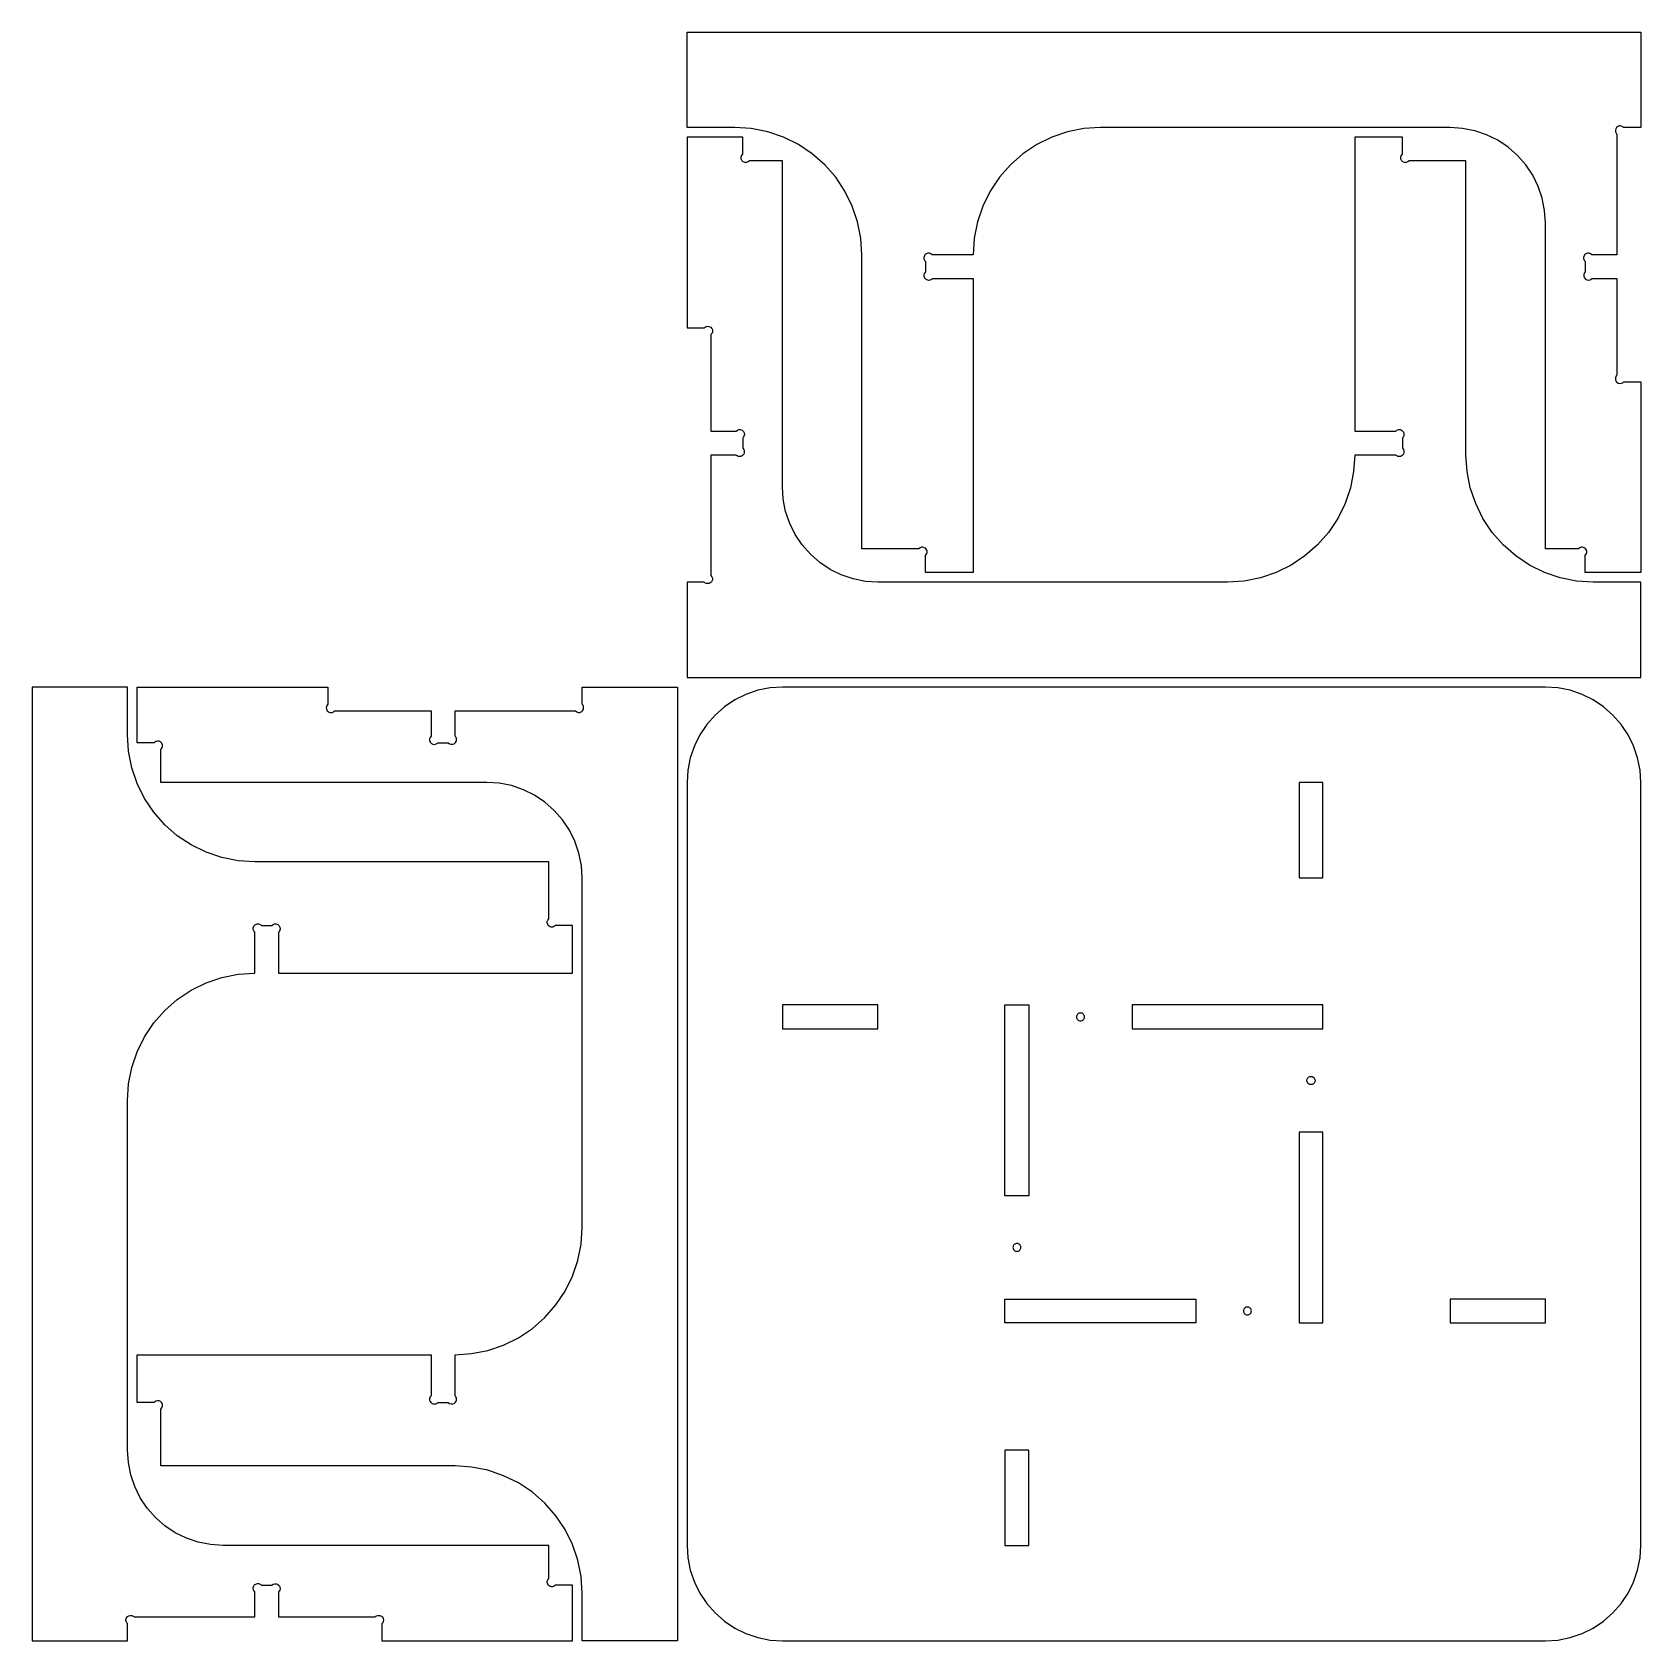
# Model space of a CAD drawing. Extents: x 0 to 1012, y 0 to 1012.
import ezdxf

# ---------------------------------------------------------------- set-up
doc = ezdxf.new("R2010")
doc.units = 0

msp = doc.modelspace()

# ---------------------------------------------------------------- linework, layer by layer
for points in [[(522, 687), (522, 872), (521.3, 882.4), (519.3, 892.7), (515.9, 902.6), (511.3, 912), (505.5, 920.7), (498.6, 928.6), (490.7, 935.5), (482, 941.3), (472.6, 945.9), (462.7, 949.3), (452.4, 951.3), (442, 952), (412, 952), (412, 1012), (1012, 1012), (1012, 952), (1001.2, 952, 0.451568), (996.8, 952.1, 0.339454), (996.4, 948.4, 0.131653), (997, 947.8), (997, 872), (981.2, 872, 0.369925), (977.5, 872.6, 0.414214), (976.4, 868.5, 0.131653), (977, 867.8), (977, 861.2, 0.369295), (976.5, 857.4, 0.369295), (980.2, 856.2, 0.131653), (981.2, 857), (997, 857), (997, 796.2, 0.455478), (997, 791.8, 0.339454), (1000.6, 791.5, 0.131653), (1001.2, 792), (1012, 792), (1012, 672), (977, 672), (977, 682.8, 0.542332), (976.3, 687.7, 0.337301), (972.8, 687), (952, 687), (952, 892), (951.5, 899.8), (950, 907.5), (947.4, 915), (944, 922), (939.6, 928.5), (934.4, 934.4), (928.5, 939.6), (922, 944), (915, 947.4), (907.5, 950), (899.8, 951.5), (892, 952), (672, 952), (661.6, 951.3), (651.3, 949.3), (641.4, 945.9), (632, 941.3), (623.3, 935.5), (615.4, 928.6), (608.5, 920.7), (602.7, 912), (598.1, 902.6), (594.7, 892.7), (592.7, 882.4), (592, 872), (566.2, 872, 0.369925), (562.5, 872.6, 0.414214), (561.4, 868.5, 0.131653), (562, 867.8), (562, 861.2, 0.369925), (561.4, 857.5, 0.414214), (565.5, 856.4, 0.131653), (566.2, 857), (592, 857), (592, 672), (562, 672), (562, 682.8, 0.54013), (561.3, 687.7, 0.339454), (557.8, 687), (522, 687)], [(412, 606), (1012, 606), (1012, 666), (982, 666), (971.6, 666.7), (961.3, 668.7), (951.4, 672.1), (942, 676.7), (933.3, 682.5), (925.4, 689.4), (918.5, 697.3), (912.7, 706), (908.1, 715.4), (904.7, 725.3), (902.7, 735.6), (902, 746), (902, 931), (866.2, 931, -0.376373), (862.3, 930.5, -0.376373), (861.3, 934.3, -0.131653), (862, 935.2), (862, 946), (832, 946), (832, 761), (857.8, 761, -0.369925), (861.5, 761.6, -0.414214), (862.6, 757.5, -0.131653), (862, 756.8), (862, 750.2, -0.369925), (862.6, 746.5, -0.414214), (858.5, 745.4, -0.131653), (857.8, 746), (832, 746), (831.3, 735.6), (829.3, 725.3), (825.9, 715.4), (821.3, 706), (815.5, 697.3), (808.6, 689.4), (800.7, 682.5), (792, 676.7), (782.6, 672.1), (772.7, 668.7), (762.4, 666.7), (752, 666), (532, 666), (524.2, 666.5), (516.5, 668), (509, 670.6), (502, 674), (495.5, 678.4), (489.6, 683.6), (484.4, 689.5), (480, 696), (476.6, 703), (474, 710.5), (472.5, 718.2), (472, 726), (472, 931), (451.2, 931, -0.37473), (447.3, 930.5, -0.37473), (446.3, 934.3, -0.131653), (447, 935.2), (447, 946), (412, 946), (412, 826), (422.8, 826, -0.289175), (425.6, 826.9, -0.493145), (427.7, 822.6, -0.131653), (427, 821.8), (427, 761), (442.8, 761, -0.365412), (446.6, 761.6, -0.365412), (447.8, 757.9, -0.131653), (447, 756.8), (447, 750.2, -0.369925), (447.6, 746.5, -0.414214), (443.5, 745.4, -0.131653), (442.8, 746), (427, 746), (427, 670.2, -0.362202), (427.6, 666.6, -0.414214), (423.6, 665.4, -0.131653), (422.8, 666), (412, 666), (412, 606)], [(0, 0), (60, 0), (60, 10.8, -0.451568), (59.9, 15.2, -0.339454), (63.6, 15.6, -0.131653), (64.2, 15), (140, 15), (140, 30.8, -0.369925), (139.4, 34.5, -0.414214), (143.5, 35.6, -0.131653), (144.2, 35), (150.8, 35, -0.369295), (154.6, 35.5, -0.369295), (155.8, 31.8, -0.131653), (155, 30.8), (155, 15), (215.8, 15, -0.455478), (220.2, 15, -0.339454), (220.5, 11.4, -0.131653), (220, 10.8), (220, 0), (340, 0), (340, 35), (329.2, 35, -0.542332), (324.3, 35.7, -0.337301), (325, 39.2), (325, 60), (120, 60), (112.2, 60.5), (104.5, 62), (97, 64.6), (90, 68), (83.5, 72.4), (77.6, 77.6), (72.4, 83.5), (68, 90), (64.6, 97), (62, 104.5), (60.5, 112.2), (60, 120), (60, 340), (60.7, 350.4), (62.7, 360.7), (66.1, 370.6), (70.7, 380), (76.5, 388.7), (83.4, 396.6), (91.3, 403.5), (100, 409.3), (109.4, 413.9), (119.3, 417.3), (129.6, 419.3), (140, 420), (140, 445.8, -0.369925), (139.4, 449.5, -0.414214), (143.5, 450.6, -0.131653), (144.2, 450), (150.8, 450, -0.369925), (154.5, 450.6, -0.414214), (155.6, 446.5, -0.131653), (155, 445.8), (155, 420), (340, 420), (340, 450), (329.2, 450, -0.54013), (324.3, 450.7, -0.339454), (325, 454.2), (325, 490), (140, 490), (129.6, 490.7), (119.3, 492.7), (109.4, 496.1), (100, 500.7), (91.3, 506.5), (83.4, 513.4), (76.5, 521.3), (70.7, 530), (66.1, 539.4), (62.7, 549.3), (60.7, 559.6), (60, 570), (60, 600), (0, 600), (0, 0)], [(81, 110), (81, 145.8, 0.376373), (81.5, 149.7, 0.376373), (77.7, 150.7, 0.131653), (76.8, 150), (66, 150), (66, 180), (251, 180), (251, 154.2, 0.369925), (250.4, 150.5, 0.414214), (254.5, 149.4, 0.131653), (255.2, 150), (261.8, 150, 0.369925), (265.5, 149.4, 0.414214), (266.6, 153.5, 0.131653), (266, 154.2), (266, 180), (276.4, 180.7), (286.7, 182.7), (296.6, 186.1), (306, 190.7), (314.7, 196.5), (322.6, 203.4), (329.5, 211.3), (335.3, 220), (339.9, 229.4), (343.3, 239.3), (345.3, 249.6), (346, 260), (346, 480), (345.5, 487.8), (344, 495.5), (341.4, 503), (338, 510), (333.6, 516.5), (328.4, 522.4), (322.5, 527.6), (316, 532), (309, 535.4), (301.5, 538), (293.8, 539.5), (286, 540), (81, 540), (81, 560.8, 0.37473), (81.5, 564.7, 0.37473), (77.7, 565.7, 0.131653), (76.8, 565), (66, 565), (66, 600), (186, 600), (186, 589.2, 0.289175), (185.1, 586.4, 0.493145), (189.4, 584.3, 0.131653), (190.2, 585), (251, 585), (251, 569.2, 0.365412), (250.4, 565.4, 0.365412), (254.1, 564.2, 0.131653), (255.2, 565), (261.8, 565, 0.369925), (265.5, 564.4, 0.414214), (266.6, 568.5, 0.131653), (266, 569.2), (266, 585), (341.8, 585, 0.362202), (345.4, 584.4, 0.414214), (346.6, 588.4, 0.131653), (346, 589.2), (346, 600), (406, 600), (406, 0), (346, 0), (346, 30), (345.3, 40.4), (343.3, 50.7), (339.9, 60.6), (335.3, 70), (329.5, 78.7), (322.6, 86.6), (314.7, 93.5), (306, 99.3), (296.6, 103.9), (286.7, 107.3), (276.4, 109.3), (266, 110), (81, 110)], [(662, 392.5, 0.414214), (659.5, 395, 0.414214), (657, 392.5, 0.414214), (659.5, 390, 0.414214), (662, 392.5)], [(803.2, 350.3, -0.414214), (802.3, 353.8, -0.414214), (805.8, 354.7, -0.414214), (806.7, 351.2, -0.414214), (803.2, 350.3)], [(622, 247.5, 0.414214), (619.5, 250, 0.414214), (617, 247.5, 0.414214), (619.5, 245, 0.414214), (622, 247.5)], [(767, 207.5, 0.414214), (764.5, 210, 0.414214), (762, 207.5, 0.414214), (764.5, 205, 0.414214), (767, 207.5)]]:
    msp.add_lwpolyline(points, format="xyb", close=True)
for points in [[(435.5, 12.4), (442, 8), (449, 4.6), (456.5, 2), (464.2, 0.5), (472, 0), (952, 0), (959.8, 0.5), (967.5, 2), (975, 4.6), (982, 8), (988.5, 12.4), (994.4, 17.6), (999.6, 23.5), (1004, 30), (1007.4, 37), (1010, 44.5), (1011.5, 52.2), (1012, 60), (1012, 540), (1011.5, 547.8), (1010, 555.5), (1007.4, 563), (1004, 570), (999.6, 576.5), (994.4, 582.4), (988.5, 587.6), (982, 592), (975, 595.4), (967.5, 598), (959.8, 599.5), (952, 600), (472, 600), (464.2, 599.5), (456.5, 598), (449, 595.4), (442, 592), (435.5, 587.6), (429.6, 582.4), (424.4, 576.5), (420, 570), (416.6, 563), (414, 555.5), (412.5, 547.8), (412, 540), (412, 60), (412.5, 52.2), (414, 44.5), (416.6, 37), (420, 30), (424.4, 23.5), (429.6, 17.6), (435.5, 12.4)], [(797, 480), (812, 480), (812, 540), (797, 540), (797, 480)], [(472, 385), (532, 385), (532, 400), (472, 400), (472, 385)], [(627, 280), (612, 280), (612, 400), (627, 400), (627, 280)], [(812, 385), (812, 400), (692, 400), (692, 385), (812, 385)], [(812, 320), (797, 320), (797, 200), (812, 200), (812, 320)], [(612, 200), (612, 215), (732, 215), (732, 200), (612, 200)], [(892, 215), (892, 200), (952, 200), (952, 215), (892, 215)], [(612, 60), (627, 60), (627, 120), (612, 120), (612, 60)]]:
    msp.add_lwpolyline(points, close=True)

doc.saveas('drawing.dxf')
